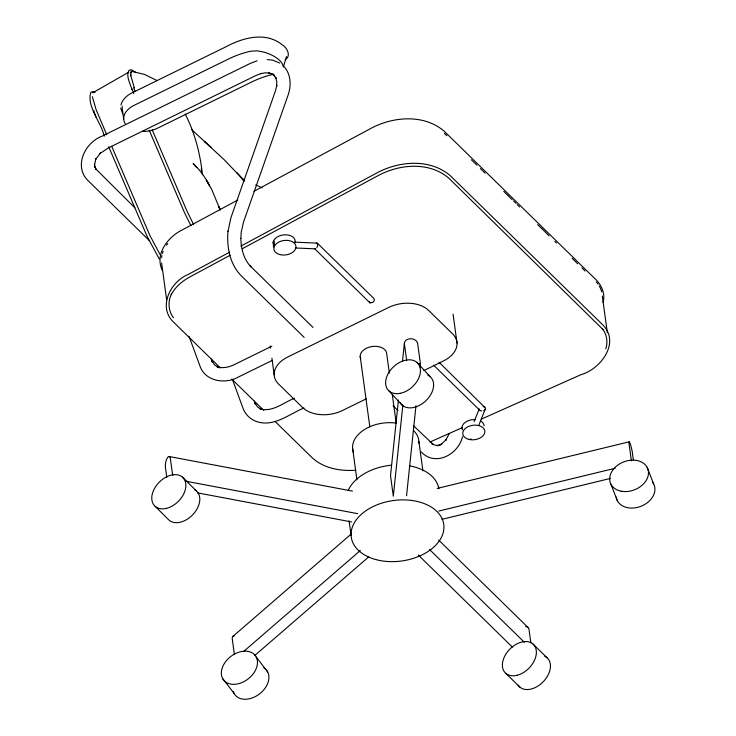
<?xml version="1.0" encoding="UTF-8"?>
<svg xmlns="http://www.w3.org/2000/svg" width="736" height="736" viewBox="0 0 736 736"><rect width="100%" height="100%" fill="white"/><g stroke="black" fill="none" stroke-linecap="round" stroke-linejoin="round"><path stroke-width="1.1" d="M227.976 231.398L230.911 217.764L275.457 90.85L276.81 85.339L276.644 86.278L276.745 81.494L275.687 77.243L276 78.448L273.902 75.044L274.648 76.093L271.621 73.628M227.994 231.113C226.624 246.781 229.752 264.049 241.086 275.66L304.161 337.382M240.874 238.363L241.169 232.475L243.506 222.106L288.089 95.082C291.364 85.781 290.996 74.603 284.363 66.847M398.434 400.071L390.558 475.29A6.67 4.986 6 0 0 390.577 476.164L393.318 496.174L402.859 405.002M402.491 361.321L404.395 343.086M406.557 495.751L415.978 405.72M420.035 366.97L420.394 363.547L417.652 343.537A6.67 4.986 6 0 0 410.348 338.744A6.67 4.986 6 0 0 404.414 343.96L406.695 360.631M294.97 242.622L295.2 241.022A11.114 7.268 -7.8 0 0 283.765 234.876A11.114 7.268 -7.8 0 0 273.102 243.257M603.069 302.441C605.461 294.115 601.754 285.264 595.709 279.441L444.277 131.275C423.816 113.684 392.454 116.481 370.042 128.855L253.92 191.351M605.756 348.882C608.046 342.268 606.85 334.733 602.692 329.102L603.198 329.737L448.85 178.222C429.189 161.276 399.022 164.027 377.494 175.959L242.254 248.74M283.332 67.114L286.497 56.589M478.86 425.132L485.594 408.213L439.042 362.241M120.925 105.092C122.222 99.507 126.905 95.441 131.836 92.975L225.796 46.856C242.77 37.775 265.328 31.308 282.044 44.675C287.095 47.527 291.557 56.056 285.136 59.855M474.048 421.691L479.219 408.968M449.273 433.605L445.657 440.349L446.338 439.493L440.643 444.746L441.784 444.084L438.665 445.363L440.008 445.105L436.807 445.473L438.187 445.666L434.958 445.105L431.83 443.633L432.97 444.222L413.485 425.739M462.429 436.761C458.5 454.416 435.335 466.992 421.314 451.996M316.876 247.517L317.676 245.76L317.317 243.147L294.52 242.135M130.53 72.836L131.22 71.944L130.686 75.826L130.53 74.778L134.375 87.897M233.018 636.3L351.412 533.848M243.653 651.48L360.318 550.528M254.684 655.574L368.754 556.867M483.681 410.706L485.162 409.621M92.58 92.902L128.818 72.128M237.765 200.045L182.224 229.936C167.946 236.9 154.468 254.141 162.306 270.416M229.715 252.126L188.315 274.399C170.099 281.759 157.191 307.878 174.349 322.902L220.276 367.844M240.819 246.146L376.133 173.328C398.544 160.954 429.907 158.148 450.368 175.748L601.8 323.904C621.212 341.78 601.119 369.076 580.676 374.808L481.234 419.18M230.147 255.254L189.778 276.984C182.224 281.134 175.269 286.893 171.267 294.658L171.571 293.931C167.67 301.438 168.277 310.951 173.448 317.713M271.823 346.205L234.112 364.716C228.887 367.227 222.76 368.644 217.083 366.822L218.564 367.485M272.256 360.41L238.436 377.007C225.299 384.68 204.58 381.358 199.714 365.35L189.042 336.315M294.428 398.268C283.618 402.445 272.541 412.537 260.075 408.885L261.556 409.538M303.968 408.002C289.487 413.89 274.353 426.963 257.582 421.884C250.534 419.741 245.005 414.423 242.705 407.404L232.429 379.454M366.169 398.884L342.47 410.513A29.072 18.998 -7.8 0 1 302.625 407.551L278.567 384.017A29.072 18.998 -7.8 0 1 287.758 356.988L388.737 307.427A29.072 18.998 -7.8 0 1 428.582 310.39L452.64 333.923A29.072 18.998 -7.8 0 1 443.449 360.953L423.872 370.567M429.934 442.069L462.392 427.588M257.149 60.784L250.258 63.425L101.982 136.197C84.585 142.664 73.122 167.201 88.752 181.295L149.371 240.608M437.166 488.428L629.17 441.83M438.739 511.069L615.112 468.262M441.95 519.322L610.512 478.409M316.296 243.285L317.317 243.147L373.704 298.31L374.357 299.386L374.063 300.923L372.922 302.349L370.015 302.91L314.741 248.832L295.265 247.968M314.741 248.832L315.762 248.694M355.819 470.258C340.51 471.307 323.757 468.473 312.147 457.718L275.236 421.608M418.186 363.621L420.394 363.547M267.324 59.588L272.872 60.177L279.735 63.066M470.332 439.042L471.206 439.134M130.999 71.171L144.504 74.437L156.86 80.463M168.986 456.495L352.424 491.114M185.518 481.151L357.705 513.654M197.432 492.853L351.615 521.953M483.101 406.484L484.803 407.008M433.67 365.194L480.001 410.522L481.712 411.047M242.08 179.602L244.196 180.375M272.67 74.336L268.815 72.892L269.965 73.149L265.392 72.818L260.434 73.637L261.262 73.471L255.742 75.587L108.266 147.964L99.811 153.64L100.501 152.968L95.432 159.666L95.901 158.544L94.438 165.563L94.484 164.248L95.128 167.652L94.732 166.4L96.278 169.63L95.496 168.636L134.826 207.736M95.027 92.34L93.196 91.65L90.859 92.193C86.259 106.435 101.651 122.958 104.19 136.215M255.76 184.902L262.099 187.864M219.3 367.807L214.553 364.918L211.48 360.07L212.52 362.296L211.342 359.076M261.436 409.464L257.545 406.98L254.472 402.132L255.512 404.358L254.325 401.138M135.617 72.211L131.394 69.754L129.058 70.297C125.552 76.185 130.401 83.435 131.827 89.35M211.094 147.384L204.314 141.33L224.296 159.832L244.508 180.973L236.928 172.666M191.59 129.545L204.847 141.772M444.332 133.317L446.789 135.718M471.344 159.74L476.928 165.131M480.341 168.544L482.798 170.945M483.432 171.497L485.052 173.089M503.764 191.397L507.831 195.371M508.171 195.767L512.256 199.769M513.526 200.946L515.973 203.338M517.169 204.58L519.625 206.982M537.63 224.59L541.724 228.602M542.064 228.868L545.321 232.052M545.818 232.604L549.084 235.805M554.815 241.408L556.453 243.009M572.176 258.327L577.732 263.828M581.946 267.876L585.102 271.032M313.021 327.437L250.12 265.908L250.884 266.763C243.561 259.118 240.976 248.142 240.874 238.317M393.07 405.757L397.964 410.55M438.748 540.132L527.914 627.366M532.974 643.991L547.041 657.754M429.502 549.47L524.391 642.298M418.25 554.99L512.32 647.027M231.766 379.077L263.755 410.375M505.798 673.348L519.864 687.111M182.445 477.121L196.402 490.94M155.176 506.377L169.124 520.205A20.01 13.542 -45.3 0 0 193.881 513.48A20.01 13.542 -45.3 0 0 194.948 489.909M242.3 178.572L244.021 180.495M416.981 362.425L430.137 376.62M389.096 391.046L402.252 405.251M196.76 167.67L193.182 163.604C199.962 169.933 205.418 177.569 209.604 185.822L206.319 179.888M122.664 113.73L120.704 108.1M256.211 657.027A20.01 14.186 -37.6 0 1 236.744 684.084A20.01 14.186 -37.6 0 1 225.253 662.152A20.01 14.186 -37.6 0 1 256.211 657.027L267.683 671.94M222.594 678.472L234.066 693.386M479.219 409.317L480.001 410.522M369.362 301.843L370.015 302.91M159.28 258.925L147.274 236.762L108.707 146.768M160.144 254.711L149.813 235.299L111.706 146.363M207.138 181.415L211.876 189.778L220.174 209.889M185.187 113.96C194.838 132.839 200.22 153.714 202.464 174.736M193.467 224.268L186.944 210.984L152.168 129.738M190.918 225.731L184.396 212.437L149.169 130.143M106.738 134.752L96.177 109.793L92.331 96.683M220.138 209.64L218.886 206.687L220.092 209.788M133.529 87.483L135.222 91.632M131.735 88.522L133.786 93.555M647.211 467.452L653.642 483.957M610.963 484.27L617.394 500.774M201.232 168.986L201.563 171.065M633.392 460.221L632.334 452.438A6.67 0.782 76.4 0 0 630.034 443.311A6.67 0.782 76.4 0 0 629.114 444.185L631.405 460.865M602.324 296.047L607.347 332.727M530.84 642.832L529.009 629.492A6.67 4.499 -45.6 0 0 525.605 626.548M453.063 314.134L457.019 343.031M418.876 441.37L422.915 470.847M389.353 373.06L386.704 353.777A13.34 8.712 -7.8 0 0 371.257 346.647A13.34 8.712 -7.8 0 0 360.76 358.671M392.297 394.606L396.032 421.829M360.189 356.463L369.822 426.779M352.572 448.077L356.914 479.826M349.085 520.775L351.09 535.458M273.47 242.006L274.05 246.229M270.232 346.003L270.535 348.22M271.906 358.23L274.188 374.9M234.398 654.516L232.263 638.949A6.67 3.56 49.1 0 1 234.214 635.83M161.607 263.019L166.63 299.708M172.684 475.484L170.393 458.804A6.67 2.3 -79.3 0 0 167.228 458.059A6.67 2.3 -79.3 0 0 165.425 467.323L166.796 477.324M123.694 119.039L122.176 107.944A22.181 14.49 -7.8 0 1 122.24 106.251M93.628 111.256L93.536 110.418L96.057 117.217M596.261 281.971A49.137 32.108 -7.8 0 1 597.991 284.105M599.224 285.954A49.137 32.108 -7.8 0 1 601.726 291.87M161.57 257.664A50.637 33.083 -7.8 0 1 161.911 255.548M162.454 253.423A50.637 33.083 -7.8 0 1 163.19 251.316M166.557 245.152A50.637 33.083 -7.8 0 1 167.744 243.561M348.229 490.388A46.69 30.507 -7.8 0 1 391.074 465.226M409.483 465.842A46.69 30.507 -7.8 0 1 438.877 488.796M413.853 430.919A33.35 21.795 -7.8 0 1 418.848 443.274M353.538 452.539A33.35 21.795 -7.8 0 1 363.216 430.376A33.35 21.795 -7.8 0 1 396.299 423.136M652.574 482.292A20.01 14.968 -21.3 0 1 641.295 506.175A20.01 14.968 -21.3 0 1 616.207 497.058M544.787 656.31A20.01 13.506 -45.6 0 1 543.674 681.288A20.01 13.506 -45.6 0 1 518.135 685.096M427.837 375.13A20.01 13.772 -42.8 0 1 426.162 400.467A20.01 13.772 -42.8 0 1 400.025 402.417M263.865 667.911A20.01 14.186 -37.6 0 1 259.642 693.818A20.01 14.186 -37.6 0 1 233.349 691.638M462.447 429.888A11.114 7.268 -7.8 0 1 475.511 419.621M480.562 421.001A11.114 7.268 -7.8 0 1 484.076 425.813M142.683 131.468A22.181 14.49 -7.8 0 0 157.44 128.248L251.151 82.257A93.785 63.314 -45.6 0 1 273.801 74.152M125.295 123.86A22.181 14.49 -7.8 0 1 134.053 105.368L227.755 59.377A93.785 63.314 -45.6 0 1 250.406 51.262L257.232 50.821L264.325 52.228A22.181 10.037 16.7 0 1 283.148 66.387M273.304 242.604L273.498 247.011L274.215 245.631L274.013 241.224L273.304 242.604M375.71 559.544A46.69 30.507 -7.8 0 0 443.918 526.074A46.69 30.507 -7.8 0 0 372.885 506.672A46.69 30.507 -7.8 0 0 375.71 559.544M621.212 491.206A20.01 14.968 -21.3 0 0 648.398 471.178A20.01 14.968 -21.3 0 0 617.651 465.207A20.01 14.968 -21.3 0 0 621.212 491.206M517.003 675.308A20.01 13.506 -45.6 0 0 535.155 646.788A20.01 13.506 -45.6 0 0 506 653.918A20.01 13.506 -45.6 0 0 517.003 675.308M400.55 393.272A20.01 13.772 -42.8 0 0 419.207 365.258A20.01 13.772 -42.8 0 0 389.362 371.689A20.01 13.772 -42.8 0 0 400.55 393.272M166.41 508.374A20.01 13.542 -45.3 0 0 184.635 479.918A20.01 13.542 -45.3 0 0 155.388 486.956A20.01 13.542 -45.3 0 0 166.41 508.374M468.593 439.337A11.114 7.268 -7.8 0 0 484.84 431.37A11.114 7.268 -7.8 0 0 467.921 426.751A11.114 7.268 -7.8 0 0 468.593 439.337M279.726 254.555A11.114 7.268 -7.8 0 0 295.964 246.578A11.114 7.268 -7.8 0 0 279.045 241.96A11.114 7.268 -7.8 0 0 279.726 254.555"/></g></svg>
